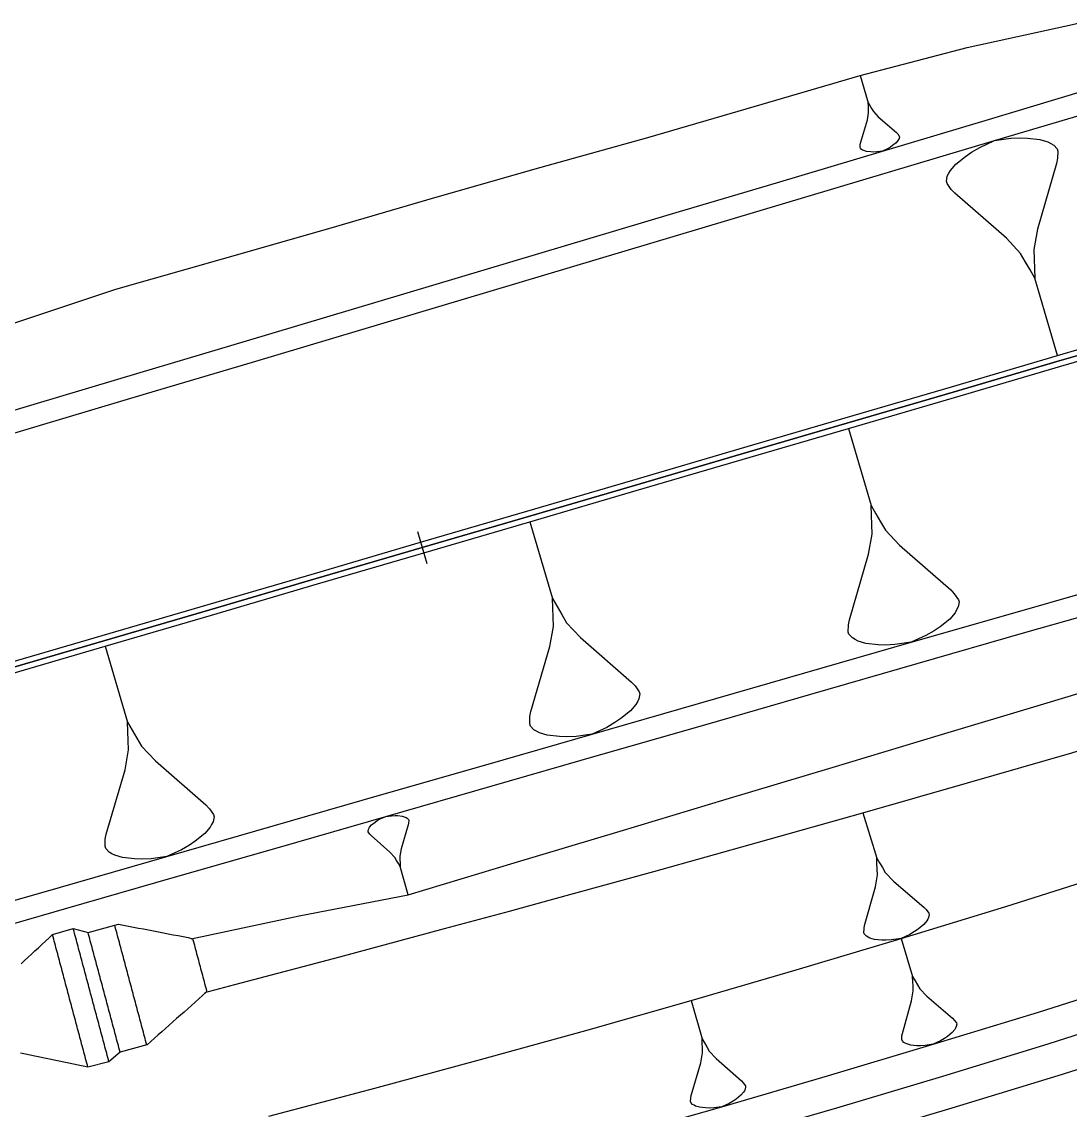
# Model space of a CAD drawing. Extents: x 387562 to 388546, y 804386 to 804945.
# Drawn here: x 388152.05 to 388199.44, y 804833.96 to 804883.16 of the extents above; entities that cross this region are included whole.
import ezdxf

# ---------------------------------------------------------------- set-up
doc = ezdxf.new("R2010")
doc.units = 0
doc.layers.get('0').update_dxf_attribs({"linetype": 'CONTINUOUS'})

msp = doc.modelspace()

# ---------------------------------------------------------------- linework, layer by layer
at = {"color": 1}
for p, q in [((388189.9504, 804880.733), (388190.3117, 804879.4998)), ((388190.3117, 804879.4998), (388190.3883, 804879.3692)), ((388190.3178, 804879.3486), (388190.3117, 804879.4998)), ((388190.3239, 804879.1973), (388190.3178, 804879.3486)), ((388190.3299, 804879.0461), (388190.3239, 804879.1973)), ((388190.3883, 804879.3692), (388190.4648, 804879.2386)), ((388190.4648, 804879.2386), (388190.5413, 804879.108)), ((388189.9659, 804877.6769), (388190.2716, 804878.7229)), ((388190.2716, 804878.7229), (388190.3299, 804879.0461)), ((388190.5413, 804879.108), (388190.7648, 804878.8674)), ((388190.7648, 804878.8674), (388191.5866, 804878.1518)), ((388189.9513, 804877.5961), (388189.9659, 804877.6769)), ((388191.5696, 804877.6877), (388191.4141, 804877.5656)), ((388191.6546, 804877.7891), (388191.5696, 804877.6877)), ((388191.5866, 804878.1518), (388191.6425, 804878.0916)), ((388191.6425, 804878.0916), (388191.7087, 804877.9962)), ((388191.6796, 804877.8346), (388191.6546, 804877.7891)), ((388191.7045, 804877.8802), (388191.6796, 804877.8346)), ((388191.7191, 804877.961), (388191.7045, 804877.8802)), ((388191.7087, 804877.9962), (388191.7191, 804877.961)), ((388195.3519, 804877.4814), (388196.0237, 804877.787)), ((388196.0237, 804877.787), (388196.7543, 804877.8923)), ((388196.7543, 804877.8923), (388197.1843, 804877.9095)), ((388197.1843, 804877.9095), (388197.5142, 804877.8974)), ((388197.5142, 804877.8974), (388198.0737, 804877.8438)), ((388198.0737, 804877.8438), (388198.4329, 804877.7315)), ((388198.4329, 804877.7315), (388198.5624, 804877.6607)), ((388189.947, 804877.4801), (388189.9513, 804877.5961)), ((388189.9574, 804877.4448), (388189.947, 804877.4801)), ((388190.0132, 804877.3847), (388189.9574, 804877.4448)), ((388190.0588, 804877.3598), (388190.0132, 804877.3847)), ((388190.1044, 804877.3349), (388190.0588, 804877.3598)), ((388190.2307, 804877.2954), (388190.1044, 804877.3349)), ((388190.4275, 804877.2765), (388190.2307, 804877.2954)), ((388190.5435, 804877.2723), (388190.4275, 804877.2765)), ((388190.6948, 804877.2783), (388190.5435, 804877.2723)), ((388190.9518, 804877.3153), (388190.6948, 804877.2783)), ((388191.1881, 804877.4228), (388190.9518, 804877.3153)), ((388191.3187, 804877.4994), (388191.1881, 804877.4228)), ((388191.4141, 804877.5656), (388191.3187, 804877.4994)), ((388194.7094, 804877.0757), (388194.9806, 804877.2639)), ((388194.9806, 804877.2639), (388195.3519, 804877.4814)), ((388198.5624, 804877.6607), (388198.692, 804877.5899)), ((388198.692, 804877.5899), (388198.8508, 804877.4189)), ((388198.8508, 804877.4189), (388198.8802, 804877.3187)), ((388198.8802, 804877.3187), (388198.8681, 804876.9889)), ((388194.0254, 804876.4402), (388194.2672, 804876.7286)), ((388194.2672, 804876.7286), (388194.7094, 804877.0757)), ((388198.8266, 804876.7592), (388197.9576, 804873.7853)), ((388198.8681, 804876.9889), (388198.8266, 804876.7592)), ((388193.8838, 804876.1812), (388193.9546, 804876.3107)), ((388193.9546, 804876.3107), (388194.0254, 804876.4402)), ((388193.8423, 804875.9515), (388193.8838, 804876.1812)), ((388193.8717, 804875.8513), (388193.8423, 804875.9515)), ((388194.0599, 804875.5801), (388193.8717, 804875.8513)), ((388194.2187, 804875.4091), (388194.0599, 804875.5801)), ((388196.5552, 804873.3745), (388194.2187, 804875.4091)), ((388197.9576, 804873.7853), (388197.7917, 804872.8666)), ((388197.1907, 804872.6905), (388196.5552, 804873.3745)), ((388197.7917, 804872.8666), (388197.8089, 804872.4365)), ((388197.4082, 804872.3192), (388197.1907, 804872.6905)), ((388197.6258, 804871.9478), (388197.4082, 804872.3192)), ((388197.8089, 804872.4365), (388197.8261, 804872.0065)), ((388197.8433, 804871.5765), (388197.6258, 804871.9478)), ((388197.8261, 804872.0065), (388197.8433, 804871.5765)), ((388198.8705, 804868.0705), (388197.8433, 804871.5765)), ((388189.4145, 804864.779), (388190.4366, 804861.2907)), ((388190.4366, 804861.2907), (388190.653, 804860.9213)), ((388190.4537, 804860.8629), (388190.4366, 804861.2907)), ((388175.0197, 804860.5615), (388176.0343, 804857.0985)), ((388190.4708, 804860.435), (388190.4537, 804860.8629)), ((388190.653, 804860.9213), (388190.8695, 804860.5518)), ((388190.8695, 804860.5518), (388191.086, 804860.1823)), ((388190.3229, 804859.093), (388190.488, 804860.0071)), ((388190.488, 804860.0071), (388190.4708, 804860.435)), ((388191.086, 804860.1823), (388191.7182, 804859.5018)), ((388191.7182, 804859.5018), (388194.0429, 804857.4774)), ((388189.4583, 804856.1341), (388190.3229, 804859.093)), ((388176.0343, 804857.0985), (388176.2492, 804856.7318)), ((388176.0513, 804856.6738), (388176.0343, 804857.0985)), ((388194.0429, 804857.4774), (388194.201, 804857.3072)), ((388194.201, 804857.3072), (388194.3883, 804857.0374)), ((388194.3883, 804857.0374), (388194.4175, 804856.9378)), ((388176.0683, 804856.249), (388176.0513, 804856.6738)), ((388176.2492, 804856.7318), (388176.4641, 804856.365)), ((388194.3057, 804856.5804), (388194.2353, 804856.4515)), ((388194.3762, 804856.7092), (388194.3057, 804856.5804)), ((388194.4175, 804856.9378), (388194.3762, 804856.7092)), ((388176.0853, 804855.8243), (388176.0683, 804856.249)), ((388176.4641, 804856.365), (388176.679, 804855.9982)), ((388189.417, 804855.9056), (388189.4583, 804856.1341)), ((388193.9947, 804856.1646), (388193.5547, 804855.8192)), ((388194.2353, 804856.4515), (388193.9947, 804856.1646)), ((388175.9214, 804854.9168), (388176.0853, 804855.8243)), ((388176.679, 804855.9982), (388177.3066, 804855.3226)), ((388189.4049, 804855.5774), (388189.417, 804855.9056)), ((388189.4342, 804855.4777), (388189.4049, 804855.5774)), ((388193.2849, 804855.632), (388192.9155, 804855.4155)), ((388193.5547, 804855.8192), (388193.2849, 804855.632)), ((388177.3066, 804855.3226), (388179.6144, 804853.3129)), ((388189.5922, 804855.3076), (388189.4342, 804855.4777)), ((388189.7211, 804855.2371), (388189.5922, 804855.3076)), ((388189.85, 804855.1667), (388189.7211, 804855.2371)), ((388190.2074, 804855.0549), (388189.85, 804855.1667)), ((388190.7641, 804855.0016), (388190.2074, 804855.0549)), ((388192.247, 804855.1114), (388191.5201, 804855.0067)), ((388192.9155, 804855.4155), (388192.247, 804855.1114)), ((388155.8265, 804854.9382), (388156.8312, 804851.509)), ((388175.0631, 804851.9794), (388175.9214, 804854.9168)), ((388191.0923, 804854.9896), (388190.7641, 804855.0016)), ((388191.5201, 804855.0067), (388191.0923, 804854.9896)), ((388179.6144, 804853.3129), (388179.7713, 804853.144)), ((388179.7713, 804853.144), (388179.9573, 804852.8761)), ((388179.9862, 804852.7772), (388179.9453, 804852.5503)), ((388179.9573, 804852.8761), (388179.9862, 804852.7772)), ((388179.8054, 804852.2945), (388179.5665, 804852.0096)), ((388179.8753, 804852.4224), (388179.8054, 804852.2945)), ((388179.9453, 804852.5503), (388179.8753, 804852.4224)), ((388175.0101, 804851.4267), (388175.0221, 804851.7525)), ((388175.0221, 804851.7525), (388175.0631, 804851.9794)), ((388179.1298, 804851.6668), (388178.8619, 804851.4809)), ((388179.5665, 804852.0096), (388179.1298, 804851.6668)), ((388156.8312, 804851.509), (388157.044, 804851.1458)), ((388156.848, 804851.0884), (388156.8312, 804851.509)), ((388157.044, 804851.1458), (388157.2568, 804850.7826)), ((388175.0391, 804851.3278), (388175.0101, 804851.4267)), ((388175.196, 804851.1589), (388175.0391, 804851.3278)), ((388175.324, 804851.0889), (388175.196, 804851.1589)), ((388178.4952, 804851.266), (388177.8316, 804850.9641)), ((388178.8619, 804851.4809), (388178.4952, 804851.266)), ((388156.8649, 804850.6678), (388156.848, 804851.0884)), ((388156.8817, 804850.2471), (388156.8649, 804850.6678)), ((388157.2568, 804850.7826), (388157.4696, 804850.4194)), ((388175.4519, 804851.019), (388175.324, 804851.0889)), ((388175.8067, 804850.908), (388175.4519, 804851.019)), ((388176.3594, 804850.8551), (388175.8067, 804850.908)), ((388176.6852, 804850.8431), (388176.3594, 804850.8551)), ((388177.11, 804850.8601), (388176.6852, 804850.8431)), ((388177.8316, 804850.9641), (388177.11, 804850.8601)), ((388156.7195, 804849.3485), (388156.8817, 804850.2471)), ((388157.4696, 804850.4194), (388158.0912, 804849.7504)), ((388158.0912, 804849.7504), (388160.3764, 804847.7602)), ((388155.8695, 804846.4397), (388156.7195, 804849.3485)), ((388160.3764, 804847.7602), (388160.5318, 804847.593)), ((388160.5318, 804847.593), (388160.7159, 804847.3278)), ((388160.7446, 804847.2298), (388160.7041, 804847.0051)), ((388160.7159, 804847.3278), (388160.7446, 804847.2298)), ((388168.2574, 804847.1296), (388168.5024, 804847.2396)), ((388168.5024, 804847.2396), (388168.7685, 804847.2766)), ((388168.7685, 804847.2766), (388168.925, 804847.2821)), ((388168.925, 804847.2821), (388169.045, 804847.2771)), ((388169.045, 804847.2771), (388169.2486, 804847.2566)), ((388169.2486, 804847.2566), (388169.3791, 804847.2151)), ((388169.3791, 804847.2151), (388169.4261, 804847.1891)), ((388169.4261, 804847.1891), (388169.4731, 804847.1631)), ((388169.4731, 804847.1631), (388169.5306, 804847.1006)), ((388190.0737, 804847.4106), (388190.6942, 804845.3598)), ((388160.5655, 804846.7517), (388160.329, 804846.4697)), ((388160.6348, 804846.8784), (388160.5655, 804846.7517)), ((388160.7041, 804847.0051), (388160.6348, 804846.8784)), ((388167.7208, 804846.6589), (388167.7468, 804846.706)), ((388167.7468, 804846.706), (388167.7728, 804846.753)), ((388167.7728, 804846.753), (388167.8613, 804846.8575)), ((388167.8613, 804846.8575), (388168.0228, 804846.983)), ((388168.0228, 804846.983), (388168.1219, 804847.051)), ((388168.1219, 804847.051), (388168.2574, 804847.1296)), ((388169.5206, 804846.8605), (388169.1991, 804845.7798)), ((388169.5361, 804846.944), (388169.5206, 804846.8605)), ((388169.5306, 804847.1006), (388169.5411, 804847.0641)), ((388169.5411, 804847.0641), (388169.5361, 804846.944)), ((388155.817, 804845.8924), (388155.8289, 804846.2151)), ((388155.8289, 804846.2151), (388155.8695, 804846.4397)), ((388160.329, 804846.4697), (388159.8965, 804846.1302)), ((388167.7053, 804846.5754), (388167.7208, 804846.6589)), ((388167.7158, 804846.5389), (388167.7053, 804846.5754)), ((388167.7838, 804846.4399), (388167.7158, 804846.5389)), ((388167.8413, 804846.3774), (388167.7838, 804846.4399)), ((388168.688, 804845.6328), (388167.8413, 804846.3774)), ((388155.8458, 804845.7945), (388155.817, 804845.8924)), ((388156.0011, 804845.6272), (388155.8458, 804845.7945)), ((388159.2681, 804845.7333), (388158.611, 804845.4344)), ((388159.6313, 804845.9461), (388159.2681, 804845.7333)), ((388159.8965, 804846.1302), (388159.6313, 804845.9461)), ((388169.1991, 804845.7798), (388169.1371, 804845.4457)), ((388156.1278, 804845.5579), (388156.0011, 804845.6272)), ((388156.2545, 804845.4887), (388156.1278, 804845.5579)), ((388156.6059, 804845.3788), (388156.2545, 804845.4887)), ((388157.1532, 804845.3264), (388156.6059, 804845.3788)), ((388157.4758, 804845.3146), (388157.1532, 804845.3264)), ((388157.8964, 804845.3314), (388157.4758, 804845.3146)), ((388158.611, 804845.4344), (388157.8964, 804845.3314)), ((388168.9181, 804845.3827), (388168.688, 804845.6328)), ((388168.9966, 804845.2472), (388168.9181, 804845.3827)), ((388169.0751, 804845.1117), (388168.9966, 804845.2472)), ((388169.1371, 804845.4457), (388169.1426, 804845.2892)), ((388169.1426, 804845.2892), (388169.1481, 804845.1327)), ((388190.6942, 804845.3598), (388190.8237, 804845.1432)), ((388190.7065, 804845.1077), (388190.6942, 804845.3598)), ((388169.1536, 804844.9761), (388169.0751, 804845.1117)), ((388169.1481, 804845.1327), (388169.1536, 804844.9761)), ((388169.5212, 804843.6984), (388169.1536, 804844.9761)), ((388190.7188, 804844.8556), (388190.7065, 804845.1077)), ((388190.7312, 804844.6035), (388190.7188, 804844.8556)), ((388190.8237, 804845.1432), (388190.9532, 804844.9266)), ((388190.9532, 804844.9266), (388191.0827, 804844.7099)), ((388191.0827, 804844.7099), (388191.4589, 804844.3121)), ((388190.6386, 804844.0639), (388190.7312, 804844.6035)), ((388191.4589, 804844.3121), (388192.8396, 804843.1309)), ((388190.1444, 804842.3154), (388190.6386, 804844.0639)), ((388192.8396, 804843.1309), (388192.9337, 804843.0315)), ((388192.9337, 804843.0315), (388193.0455, 804842.8734)), ((388193.0632, 804842.8148), (388193.0401, 804842.6799)), ((388193.0455, 804842.8734), (388193.0632, 804842.8148)), ((388190.1212, 804842.1805), (388190.1444, 804842.3154)), ((388192.818, 804842.3569), (388192.5605, 804842.1511)), ((388192.9583, 804842.5273), (388192.818, 804842.3569)), ((388192.9992, 804842.6036), (388192.9583, 804842.5273)), ((388193.0401, 804842.6799), (388192.9992, 804842.6036)), ((388190.1158, 804841.987), (388190.1212, 804842.1805)), ((388190.1336, 804841.9284), (388190.1158, 804841.987)), ((388190.2276, 804841.8289), (388190.1336, 804841.9284)), ((388190.3039, 804841.788), (388190.2276, 804841.8289)), ((388190.3802, 804841.7472), (388190.3039, 804841.788)), ((388192.1858, 804841.9098), (388191.7934, 804841.7271)), ((388192.4025, 804842.0393), (388192.1858, 804841.9098)), ((388192.5605, 804842.1511), (388192.4025, 804842.0393)), ((388190.5915, 804841.6832), (388190.3802, 804841.7472)), ((388190.9199, 804841.6546), (388190.5915, 804841.6832)), ((388191.1134, 804841.6492), (388190.9199, 804841.6546)), ((388191.3655, 804841.6616), (388191.1134, 804841.6492)), ((388191.7934, 804841.7271), (388191.3655, 804841.6616)), ((388191.7934, 804841.7271), (388192.3159, 804840.0003)), ((388192.3159, 804840.0003), (388192.425, 804839.8178)), ((388192.3263, 804839.788), (388192.3159, 804840.0003)), ((388192.3367, 804839.5757), (388192.3263, 804839.788)), ((388192.425, 804839.8178), (388192.534, 804839.6354)), ((388192.2691, 804838.909), (388192.347, 804839.3634)), ((388192.347, 804839.3634), (388192.3367, 804839.5757)), ((388192.534, 804839.6354), (388192.6431, 804839.453)), ((388192.6431, 804839.453), (388192.9598, 804839.118)), ((388182.3052, 804838.925), (388182.8047, 804837.1914)), ((388191.8529, 804837.4367), (388192.2691, 804838.909)), ((388192.9598, 804839.118), (388194.1224, 804838.1234)), ((388194.1224, 804838.1234), (388194.2016, 804838.0397)), ((388194.2016, 804838.0397), (388194.2958, 804837.9066)), ((388194.3107, 804837.8573), (388194.2912, 804837.7437)), ((388194.2958, 804837.9066), (388194.3107, 804837.8573)), ((388191.8289, 804837.1602), (388191.8335, 804837.3231)), ((388191.8335, 804837.3231), (388191.8529, 804837.4367)), ((388194.1042, 804837.4717), (388193.8874, 804837.2984)), ((388194.2224, 804837.6151), (388194.1042, 804837.4717)), ((388194.2568, 804837.6794), (388194.2224, 804837.6151)), ((388194.2912, 804837.7437), (388194.2568, 804837.6794)), ((388182.8047, 804837.1914), (388182.9113, 804837.0075)), ((388182.8122, 804836.979), (388182.8047, 804837.1914)), ((388182.8198, 804836.7666), (388182.8122, 804836.979)), ((388182.9113, 804837.0075), (388183.0179, 804836.8237)), ((388191.8438, 804837.1109), (388191.8289, 804837.1602)), ((388191.923, 804837.0271), (388191.8438, 804837.1109)), ((388191.9873, 804836.9927), (388191.923, 804837.0271)), ((388192.0516, 804836.9583), (388191.9873, 804836.9927)), ((388192.2294, 804836.9044), (388192.0516, 804836.9583)), ((388192.506, 804836.8804), (388192.2294, 804836.9044)), ((388192.6689, 804836.8758), (388192.506, 804836.8804)), ((388192.8812, 804836.8862), (388192.6689, 804836.8758)), ((388193.2415, 804836.9414), (388192.8812, 804836.8862)), ((388193.5719, 804837.0952), (388193.2415, 804836.9414)), ((388193.7543, 804837.2042), (388193.5719, 804837.0952)), ((388193.8874, 804837.2984), (388193.7543, 804837.2042)), ((388182.7433, 804836.1009), (388182.8273, 804836.5542)), ((388182.8273, 804836.5542), (388182.8198, 804836.7666)), ((388183.0179, 804836.8237), (388183.1245, 804836.6398)), ((388183.1245, 804836.6398), (388183.4368, 804836.3007)), ((388182.3076, 804834.6343), (388182.7433, 804836.1009)), ((388183.4368, 804836.3007), (388184.586, 804835.2907)), ((388184.586, 804835.2907), (388184.6641, 804835.2059)), ((388184.6641, 804835.2059), (388184.7565, 804835.0715)), ((388184.7497, 804834.9087), (388184.7145, 804834.8449)), ((388184.7707, 804835.022), (388184.7497, 804834.9087)), ((388184.7565, 804835.0715), (388184.7707, 804835.022)), ((388182.2799, 804834.3581), (388182.2866, 804834.5209)), ((388182.2866, 804834.5209), (388182.3076, 804834.6343)), ((388184.2057, 804834.3765), (388184.0218, 804834.2698)), ((388184.34, 804834.4688), (388184.2057, 804834.3765)), ((388184.5591, 804834.6392), (388184.34, 804834.4688)), ((388184.6792, 804834.7811), (388184.5591, 804834.6392)), ((388184.7145, 804834.8449), (388184.6792, 804834.7811)), ((388182.2941, 804834.3085), (388182.2799, 804834.3581)), ((388182.3722, 804834.2237), (388182.2941, 804834.3085)), ((388182.436, 804834.1885), (388182.3722, 804834.2237)), ((388182.4998, 804834.1532), (388182.436, 804834.1885)), ((388182.6769, 804834.097), (388182.4998, 804834.1532)), ((388182.9531, 804834.0692), (388182.6769, 804834.097)), ((388183.116, 804834.0625), (388182.9531, 804834.0692)), ((388183.3284, 804834.0701), (388183.116, 804834.0625)), ((388183.6894, 804834.1204), (388183.3284, 804834.0701)), ((388184.0218, 804834.2698), (388183.6894, 804834.1204))]:
    msp.add_line(p, q, dxfattribs=at)
at = {"color": 3}
msp.add_line((388169.9402, 804860.1154), (388170.3619, 804858.6759), dxfattribs=at)
at = {"color": 1, "linetype": 'CONTINUOUS'}
for points in [[(388151.5619, 804869.4937), (388156.3081, 804871.0776), (388161.1194, 804872.439), (388165.9277, 804873.8105), (388170.7255, 804875.2182), (388175.5325, 804876.5941), (388180.3511, 804877.9306), (388185.1527, 804879.3252), (388189.9504, 804880.733), (388194.7894, 804882.0002), (388199.6849, 804883.0741), (388200, 804883.1601)], [(388128.4117, 804858.668), (388128.661, 804858.7422), (388133.453, 804860.1697), (388138.2449, 804861.5973), (388143.0369, 804863.0248), (388147.8288, 804864.4523), (388152.6202, 804865.8815), (388157.4117, 804867.3108), (388162.2031, 804868.74), (388166.9946, 804870.1692), (388171.786, 804871.5984), (388176.5774, 804873.0277), (388181.3689, 804874.4569), (388186.1603, 804875.8861), (388190.9518, 804877.3153), (388195.7426, 804878.7467), (388200, 804880.0187)], [(388100, 804849.1603), (388100.1906, 804849.2174), (388104.9825, 804850.645), (388109.7744, 804852.0725), (388114.5664, 804853.5), (388119.3583, 804854.9275), (388124.1503, 804856.355), (388128.9422, 804857.7826), (388133.7341, 804859.2101), (388138.5261, 804860.6376), (388143.318, 804862.0651), (388148.11, 804863.4926), (388152.9014, 804864.9219), (388157.6928, 804866.3511), (388162.4843, 804867.7803), (388167.2757, 804869.2096), (388172.0672, 804870.6388), (388176.8586, 804872.068), (388181.65, 804873.4972), (388186.4415, 804874.9265), (388191.2329, 804876.3557), (388196.0237, 804877.787), (388200, 804878.975)], [(388100, 804839.1029), (388102.9046, 804839.9539), (388107.7029, 804841.3597), (388112.5012, 804842.7655), (388117.2995, 804844.1714), (388122.0978, 804845.5772), (388126.8961, 804846.983), (388131.6944, 804848.3889), (388136.4927, 804849.7947), (388141.291, 804851.2005), (388146.0893, 804852.6064), (388150.8876, 804854.0122), (388155.6859, 804855.418), (388160.4842, 804856.8239), (388165.2825, 804858.2297), (388170.0808, 804859.6355), (388174.8791, 804861.0414), (388179.6774, 804862.4472), (388184.4757, 804863.853), (388189.274, 804865.2589), (388194.0723, 804866.6647), (388198.8705, 804868.0705), (388200, 804868.4014)], [(388100, 804838.5818), (388103.0452, 804839.4741), (388107.8435, 804840.8799), (388112.6418, 804842.2857), (388117.4401, 804843.6916), (388122.2384, 804845.0974), (388127.0367, 804846.5032), (388131.835, 804847.909), (388136.6333, 804849.3149), (388141.4316, 804850.7207), (388146.2299, 804852.1265), (388151.0282, 804853.5324), (388155.8265, 804854.9382), (388160.6248, 804856.344), (388165.4231, 804857.7499), (388170.2214, 804859.1557), (388175.0197, 804860.5615), (388179.8179, 804861.9674), (388184.6162, 804863.3732), (388189.4145, 804864.779), (388194.2128, 804866.1849), (388199.0111, 804867.5907), (388200, 804867.8804)], [(388100, 804828.5629), (388100.952, 804828.8352), (388105.7593, 804830.2105), (388110.564, 804831.5946), (388115.3686, 804832.9788), (388120.1733, 804834.3629), (388124.9779, 804835.7471), (388129.7826, 804837.1312), (388134.5872, 804838.5154), (388139.3919, 804839.8995), (388144.1965, 804841.2836), (388149.0012, 804842.6678), (388153.8058, 804844.0519), (388158.611, 804845.4344), (388163.4161, 804846.8168), (388168.2213, 804848.1992), (388173.0264, 804849.5817), (388177.8316, 804850.9641), (388182.6367, 804852.3466), (388187.4419, 804853.729), (388192.247, 804855.1114), (388197.0522, 804856.4939), (388200, 804857.3405)], [(388100, 804827.5228), (388101.2332, 804827.8756), (388106.0405, 804829.2508), (388110.8451, 804830.635), (388115.6498, 804832.0191), (388120.4544, 804833.4033), (388125.2591, 804834.7874), (388130.0637, 804836.1716), (388134.8684, 804837.5557), (388139.673, 804838.9398), (388144.4777, 804840.324), (388149.2823, 804841.7081), (388154.087, 804843.0923), (388158.8921, 804844.4747), (388163.6973, 804845.8571), (388168.5024, 804847.2396), (388173.3076, 804848.622), (388178.1127, 804850.0045), (388182.9179, 804851.3869), (388187.723, 804852.7693), (388192.5282, 804854.1518), (388197.3333, 804855.5342), (388200, 804856.3001)], [(388159.7043, 804841.7089), (388164.5897, 804842.7552), (388169.5212, 804843.6984), (388174.31, 804845.1376), (388179.0988, 804846.5769), (388183.8874, 804848.0169), (388188.6763, 804849.456), (388193.465, 804850.8956), (388198.2529, 804852.3352), (388200, 804852.8586)], [(388160.327, 804839.2897), (388161.6793, 804839.6448), (388166.4216, 804840.9003), (388171.1598, 804842.1712), (388174.0965, 804842.9673), (388175.894, 804843.4577), (388180.6243, 804844.7598), (388185.3508, 804846.0774), (388190.0737, 804847.4106), (388194.7929, 804848.7595), (388199.5087, 804850.1241), (388200, 804850.2681)], [(388163.2211, 804833.7017), (388168.0051, 804834.9598), (388172.7806, 804836.2497), (388175.738, 804837.0658), (388177.5474, 804837.5715), (388182.3052, 804838.925), (388187.054, 804840.3102), (388191.7934, 804841.7271), (388196.5233, 804843.1755), (388200, 804844.2655)], [(388178.8994, 804832.7578), (388183.6894, 804834.1204), (388188.4701, 804835.515), (388193.2415, 804836.9414), (388198.0032, 804838.3995), (388200, 804839.0256)]]:
    msp.add_lwpolyline(points, dxfattribs=at)
at = {"color": 7, "linetype": 'CONTINUOUS'}
for points in [[(388200, 804868.1409), (388198.9408, 804867.8306), (388194.1425, 804866.4248), (388189.3442, 804865.0189), (388184.546, 804863.6131), (388179.7477, 804862.2073), (388174.9494, 804860.8014), (388170.1511, 804859.3956), (388165.3528, 804857.9898), (388160.5545, 804856.584), (388155.7562, 804855.1781), (388150.9579, 804853.7723), (388146.1596, 804852.3665), (388141.3613, 804850.9606), (388136.563, 804849.5548), (388131.7647, 804848.149), (388126.9664, 804846.7431), (388122.1681, 804845.3373), (388117.3698, 804843.9315), (388112.5715, 804842.5256), (388107.7732, 804841.1198), (388102.9749, 804839.714), (388100, 804838.8424)], [(388189.3198, 804832.6378), (388194.1103, 804834.0699), (388198.8912, 804835.5339), (388200, 804835.8816)]]:
    msp.add_lwpolyline(points, dxfattribs=at)
at = {"color": 3, "linetype": 'CONTINUOUS'}
for points in [[(388100, 804838.8424), (388102.9749, 804839.714), (388107.7732, 804841.1198), (388112.5715, 804842.5256), (388117.3698, 804843.9315), (388122.1681, 804845.3373), (388126.9664, 804846.7431), (388131.7647, 804848.149), (388136.563, 804849.5548), (388141.3613, 804850.9606), (388146.1596, 804852.3665), (388150.9579, 804853.7723), (388155.7562, 804855.1781), (388160.5545, 804856.584), (388165.3528, 804857.9898), (388170.1511, 804859.3956), (388174.9494, 804860.8014), (388179.7477, 804862.2073), (388184.546, 804863.6131), (388189.3442, 804865.0189), (388194.1425, 804866.4248), (388198.9408, 804867.8306), (388200, 804868.1409)], [(388189.3198, 804832.6378), (388194.1103, 804834.0699), (388198.8912, 804835.5339), (388200, 804835.8816)]]:
    msp.add_lwpolyline(points, dxfattribs=at)
at = {"color": 252, "linetype": 'CONTINUOUS'}
for points in [[(388152.0187, 804840.5822), (388152.1758, 804840.7277), (388152.3329, 804840.8732), (388152.49, 804841.0186), (388152.6471, 804841.1641), (388152.8042, 804841.3096), (388152.9613, 804841.4551), (388153.1184, 804841.6006), (388153.2755, 804841.7461), (388153.4326, 804841.8916), (388153.4417, 804841.9), (388154.3799, 804842.1804), (388155.0483, 804842.0034), (388156.2559, 804842.3265), (388156.4187, 804842.3701), (388156.6445, 804842.327), (388156.8704, 804842.2839), (388157.0962, 804842.2408), (388157.322, 804842.1977), (388157.5479, 804842.1546), (388157.7737, 804842.1115), (388157.9996, 804842.0684), (388158.2254, 804842.0253), (388158.4513, 804841.9822), (388158.6771, 804841.9391), (388158.903, 804841.896), (388159.1288, 804841.8528), (388159.3546, 804841.8097), (388159.5805, 804841.7666), (388159.7767, 804841.7156), (388159.8025, 804841.619), (388159.8283, 804841.5224), (388159.8541, 804841.4257), (388159.88, 804841.3291), (388159.9058, 804841.2325), (388159.9316, 804841.1358), (388159.9574, 804841.0392), (388159.9832, 804840.9426), (388160.009, 804840.846), (388160.0348, 804840.7493), (388160.0606, 804840.6527), (388160.0864, 804840.5561), (388160.1122, 804840.4594), (388160.1381, 804840.3628), (388160.1639, 804840.2662), (388160.1897, 804840.1696), (388160.2155, 804840.0729), (388160.2413, 804839.9763), (388160.2671, 804839.8797), (388160.2929, 804839.783), (388160.3187, 804839.6864), (388160.3445, 804839.5898), (388160.3704, 804839.4932), (388160.3962, 804839.3965), (388160.3913, 804839.2917), (388160.224, 804839.1434), (388160.0567, 804838.9951), (388159.8893, 804838.8468), (388159.722, 804838.6985), (388159.5546, 804838.5502), (388159.3873, 804838.4018), (388159.22, 804838.2535), (388159.0526, 804838.1052), (388158.8853, 804837.9569), (388158.7179, 804837.8086), (388158.5506, 804837.6603), (388158.3833, 804837.512), (388158.2159, 804837.3637), (388158.0485, 804837.2153), (388157.8811, 804837.067), (388157.7137, 804836.9187), (388157.7036, 804836.916), (388156.4961, 804836.5929), (388155.994, 804836.1479), (388155.0437, 804835.9036)], [(388157.7036, 804836.916), (388157.6777, 804837.0126), (388157.6519, 804837.1092), (388157.626, 804837.2058), (388157.6002, 804837.3025), (388157.5743, 804837.3991), (388157.5485, 804837.4957), (388157.5226, 804837.5923), (388157.4968, 804837.6889), (388157.4709, 804837.7855), (388157.4451, 804837.8822), (388157.4192, 804837.9788), (388157.3934, 804838.0754), (388157.3675, 804838.172), (388157.3417, 804838.2686), (388157.3158, 804838.3652), (388157.29, 804838.4619), (388157.2641, 804838.5585), (388157.2383, 804838.6551), (388157.2124, 804838.7517), (388157.1865, 804838.8483), (388157.1607, 804838.9449), (388157.1348, 804839.0416), (388157.109, 804839.1382), (388157.0831, 804839.2348), (388157.0573, 804839.3314), (388157.0314, 804839.428), (388157.0056, 804839.5246), (388156.9797, 804839.6213), (388156.9539, 804839.7179), (388156.928, 804839.8145), (388156.9022, 804839.9111), (388156.8763, 804840.0077), (388156.8505, 804840.1043), (388156.8246, 804840.201), (388156.7988, 804840.2976), (388156.7729, 804840.3942), (388156.7471, 804840.4908), (388156.7212, 804840.5874), (388156.6954, 804840.684), (388156.6695, 804840.7807), (388156.6437, 804840.8773), (388156.6178, 804840.9739), (388156.5919, 804841.0705), (388156.5661, 804841.1671), (388156.5402, 804841.2638), (388156.5144, 804841.3604), (388156.4885, 804841.457), (388156.4627, 804841.5536), (388156.4368, 804841.6502), (388156.411, 804841.7468), (388156.3851, 804841.8435), (388156.3593, 804841.9401), (388156.3334, 804842.0367), (388156.3076, 804842.1333), (388156.2817, 804842.2299), (388156.2559, 804842.3265)], [(388155.0437, 804835.9036), (388155.0179, 804836.0002), (388154.9921, 804836.0968), (388154.9663, 804836.1934), (388154.9405, 804836.2901), (388154.9146, 804836.3867), (388154.8888, 804836.4833), (388154.863, 804836.5799), (388154.8372, 804836.6766), (388154.8114, 804836.7732), (388154.7856, 804836.8698), (388154.7598, 804836.9665), (388154.7339, 804837.0631), (388154.7081, 804837.1597), (388154.6823, 804837.2563), (388154.6565, 804837.353), (388154.6307, 804837.4496), (388154.6049, 804837.5462), (388154.5791, 804837.6428), (388154.5532, 804837.7395), (388154.5274, 804837.8361), (388154.5016, 804837.9327), (388154.4758, 804838.0294), (388154.45, 804838.126), (388154.4242, 804838.2226), (388154.3984, 804838.3192), (388154.3725, 804838.4159), (388154.3467, 804838.5125), (388154.3209, 804838.6091), (388154.2951, 804838.7057), (388154.2693, 804838.8024), (388154.2435, 804838.899), (388154.2177, 804838.9956), (388154.1919, 804839.0923), (388154.166, 804839.1889), (388154.1402, 804839.2855), (388154.1144, 804839.3821), (388154.0886, 804839.4788), (388154.0628, 804839.5754), (388154.037, 804839.672), (388154.0112, 804839.7686), (388153.9853, 804839.8653), (388153.9595, 804839.9619), (388153.9337, 804840.0585), (388153.9079, 804840.1552), (388153.8821, 804840.2518), (388153.8563, 804840.3484), (388153.8305, 804840.445), (388153.8046, 804840.5417), (388153.7788, 804840.6383), (388153.753, 804840.7349), (388153.7272, 804840.8315), (388153.7014, 804840.9282), (388153.6756, 804841.0248), (388153.6498, 804841.1214), (388153.6239, 804841.2181), (388153.5981, 804841.3147), (388153.5723, 804841.4113), (388153.5465, 804841.5079), (388153.5207, 804841.6046), (388153.4949, 804841.7012), (388153.4691, 804841.7978), (388153.4432, 804841.8944), (388153.4417, 804841.9)], [(388155.994, 804836.1479), (388155.9682, 804836.2446), (388155.9423, 804836.3412), (388155.9165, 804836.4378), (388155.8906, 804836.5344), (388155.8648, 804836.631), (388155.8389, 804836.7276), (388155.8131, 804836.8243), (388155.7872, 804836.9209), (388155.7614, 804837.0175), (388155.7355, 804837.1141), (388155.7096, 804837.2107), (388155.6838, 804837.3073), (388155.6579, 804837.404), (388155.6321, 804837.5006), (388155.6062, 804837.5972), (388155.5804, 804837.6938), (388155.5545, 804837.7904), (388155.5287, 804837.887), (388155.5028, 804837.9837), (388155.477, 804838.0803), (388155.4511, 804838.1769), (388155.4253, 804838.2735), (388155.3994, 804838.3701), (388155.3736, 804838.4668), (388155.3477, 804838.5634), (388155.3219, 804838.66), (388155.296, 804838.7566), (388155.2702, 804838.8532), (388155.2443, 804838.9498), (388155.2185, 804839.0465), (388155.1926, 804839.1431), (388155.1667, 804839.2397), (388155.1409, 804839.3363), (388155.115, 804839.4329), (388155.0892, 804839.5295), (388155.0633, 804839.6262), (388155.0375, 804839.7228), (388155.0116, 804839.8194), (388154.9858, 804839.916), (388154.9599, 804840.0126), (388154.9341, 804840.1092), (388154.9082, 804840.2059), (388154.8824, 804840.3025), (388154.8565, 804840.3991), (388154.8307, 804840.4957), (388154.8048, 804840.5923), (388154.779, 804840.6889), (388154.7531, 804840.7856), (388154.7273, 804840.8822), (388154.7014, 804840.9788), (388154.6756, 804841.0754), (388154.6497, 804841.172), (388154.6239, 804841.2686), (388154.598, 804841.3653), (388154.5721, 804841.4619), (388154.5463, 804841.5585), (388154.5204, 804841.6551), (388154.4946, 804841.7517), (388154.4687, 804841.8483), (388154.4429, 804841.945), (388154.417, 804842.0416), (388154.3912, 804842.1382), (388154.3799, 804842.1804)], [(388156.4961, 804836.5929), (388156.4702, 804836.6895), (388156.4444, 804836.7861), (388156.4185, 804836.8827), (388156.3927, 804836.9793), (388156.3668, 804837.076), (388156.341, 804837.1726), (388156.3151, 804837.2692), (388156.2893, 804837.3658), (388156.2634, 804837.4624), (388156.2376, 804837.5591), (388156.2117, 804837.6557), (388156.1858, 804837.7523), (388156.16, 804837.8489), (388156.1341, 804837.9455), (388156.1083, 804838.0421), (388156.0824, 804838.1388), (388156.0566, 804838.2354), (388156.0307, 804838.332), (388156.0049, 804838.4286), (388155.979, 804838.5252), (388155.9532, 804838.6218), (388155.9273, 804838.7185), (388155.9015, 804838.8151), (388155.8756, 804838.9117), (388155.8498, 804839.0083), (388155.8239, 804839.1049), (388155.7981, 804839.2015), (388155.7722, 804839.2982), (388155.7464, 804839.3948), (388155.7205, 804839.4914), (388155.6947, 804839.588), (388155.6688, 804839.6846), (388155.6429, 804839.7812), (388155.6171, 804839.8779), (388155.5912, 804839.9745), (388155.5654, 804840.0711), (388155.5395, 804840.1677), (388155.5137, 804840.2643), (388155.4878, 804840.3609), (388155.462, 804840.4576), (388155.4361, 804840.5542), (388155.4103, 804840.6508), (388155.3844, 804840.7474), (388155.3586, 804840.844), (388155.3327, 804840.9406), (388155.3069, 804841.0373), (388155.281, 804841.1339), (388155.2552, 804841.2305), (388155.2293, 804841.3271), (388155.2035, 804841.4237), (388155.1776, 804841.5204), (388155.1518, 804841.617), (388155.1259, 804841.7136), (388155.1001, 804841.8102), (388155.0742, 804841.9068), (388155.0483, 804842.0034)], [(388155.0437, 804835.9036), (388154.8261, 804835.9489), (388154.6084, 804835.9943), (388154.3907, 804836.0397), (388154.1731, 804836.0851), (388153.9554, 804836.1304), (388153.7377, 804836.1758), (388153.5201, 804836.2212), (388153.3024, 804836.2666), (388153.0848, 804836.3119), (388152.8672, 804836.3573), (388152.6495, 804836.4027), (388152.4319, 804836.4481), (388152.2151, 804836.4937), (388151.9986, 804836.5394)]]:
    msp.add_lwpolyline(points, dxfattribs=at)
at = {"color": 2, "linetype": 'CONTINUOUS'}
msp.add_lwpolyline([(388184.1046, 804832.679), (388188.895, 804834.0764), (388193.6759, 804835.5056), (388198.4472, 804836.9667), (388200, 804837.4536)], dxfattribs=at)

doc.saveas('drawing.dxf')
